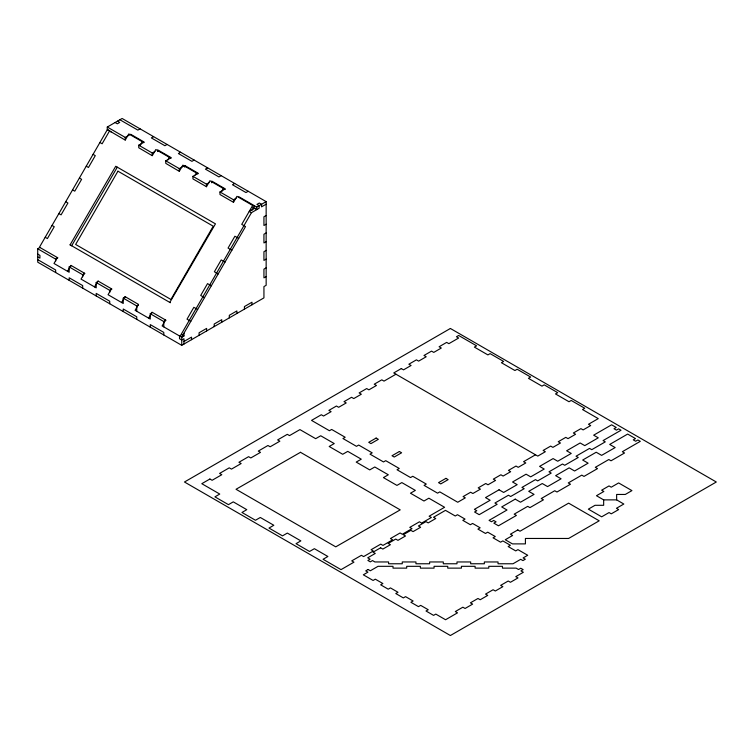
<?xml version="1.0" encoding="UTF-8"?>
<svg xmlns="http://www.w3.org/2000/svg" width="754" height="754" viewBox="0 0 754 754"><rect width="100%" height="100%" fill="white"/><g stroke="black" fill="none" stroke-linecap="round" stroke-linejoin="round"><path stroke-width="1.13" d="M603.662 499.874L603.662 505.303L595.019 505.303L588.365 509.148L601.664 516.82L609.053 512.56L611.268 513.832L618.657 509.572L616.442 508.29L623.822 504.03L616.64 499.874L603.662 499.874L596.471 495.727L603.86 491.467L601.645 490.185L609.025 485.925L611.249 487.197L618.629 482.937L631.927 490.609L625.283 494.454L616.64 494.454L616.64 499.874M57.408 257.576L53.996 263.485L69.17 272.251L69.17 266.925L71.385 265.644M67.511 271.289L70.923 265.38L84.9 273.448L82.686 274.729L69.17 266.925M140.282 145.258L142.317 141.724M84.439 273.184L81.027 279.093L96.201 287.858L96.201 282.533L98.416 281.251M94.542 286.897L97.963 280.988L111.931 289.055L109.716 290.337L96.201 282.533M167.822 159.98L169.358 157.332M111.479 288.791L108.067 294.71L123.241 303.466L123.241 298.141L125.456 296.859M121.582 302.514L124.994 296.595L138.51 304.399L135.098 310.318L150.272 319.074L150.272 313.749L152.487 312.467M195.239 174.928L196.389 172.939M197.953 173.844L182.873 165.135L179.301 171.318L165.776 163.373L165.776 160.809L179.301 168.613L184.73 165.484L198.245 173.288L192.939 176.351L192.939 178.905L206.464 186.709L209.904 180.743L224.994 189.452M148.613 318.122L152.025 312.203L166.003 320.271L163.788 321.553L150.272 313.749M221.704 191.535L223.429 188.547M165.55 320.007L162.129 325.926L181.742 337.245L183.957 335.964L183.957 333.193M211.761 182.798L211.761 181.092L225.286 188.896L219.98 191.959L219.98 194.513L233.495 202.317L236.945 196.351L254.239 206.342L251.94 210.328M252.675 205.437L241.742 224.381L245.521 226.558L181.648 337.189M180.083 336.284L251.44 212.685L259.14 208.236L259.14 205.682L256.925 204.4L259.319 203.014L261.544 204.296L261.544 206.85L266.153 204.193M117.294 167.181L71.658 245.757L70.084 244.852L115.73 166.276L215.456 223.853L169.81 302.42M143.882 142.629L128.802 133.92L125.23 140.103L107.275 129.594L107.275 127.04L122.11 118.472L266.153 201.629L266.153 285.314L263.938 286.586L263.938 297.877L181.742 345.332L37.757 262.203L37.7 248.754L39.915 247.482M107.275 127.04L125.23 137.398L130.659 134.269L144.174 142.072L138.745 145.202L138.745 147.765L152.261 155.71L155.833 149.528L170.922 158.236M140.065 128.84L137.85 130.112L119.895 119.754M153.58 136.644L151.365 137.916L164.881 145.72L167.096 144.448M138.745 145.202L152.261 153.005L154.975 151.441M165.776 160.809L171.215 157.68L157.699 149.876L157.699 151.582M180.611 152.251L178.396 153.533L191.912 161.337L194.136 160.055M207.652 167.859L205.437 169.141L218.952 176.945L221.167 175.663M37.7 248.754L55.645 259.122L57.87 257.84L39.453 247.218L107.407 129.528L109.622 130.8L102.129 143.778L99.914 142.497M192.939 176.351L206.464 184.155L209.112 182.619M234.683 183.467L232.468 184.749L245.983 192.553L248.198 191.271M219.98 191.959L233.495 199.763L236.143 198.227M255.003 208.066L249.225 211.403L251.44 212.685M238.801 196.7L256.746 207.058L266.153 201.629M266.153 215.484L263.938 216.756L263.938 225.484L266.153 224.211M123.241 298.141L136.757 305.945L138.227 305.097M266.153 232.939L263.938 234.221L263.938 242.948L266.153 241.666M266.153 250.394L263.938 251.676L263.938 260.403L266.153 259.122M266.153 267.849L263.938 269.131L263.938 277.858L266.153 276.577M183.957 341.496L191.516 337.132L191.516 339.686M395.954 374.22L384.012 381.119L381.797 379.837L374.238 384.201L376.453 385.483L368.894 389.846L366.68 388.564L359.121 392.928L361.336 394.21L353.777 398.574L351.562 397.292L344.003 401.656L346.218 402.938L338.659 407.301L336.444 406.02L328.876 410.383L331.1 411.665L323.541 416.029L321.317 414.747L311.543 420.393L329.441 430.723L331.656 429.45L345.172 437.254L342.957 438.526L356.472 446.34L358.697 445.058L372.212 452.862L369.997 454.144L383.513 461.948L385.728 460.666L399.243 468.47L397.028 469.751L410.544 477.555L412.758 476.274L426.283 484.077L424.068 485.359L437.584 493.163L439.799 491.881L457.744 502.249L465.303 497.876L463.088 496.603L470.647 492.239L472.862 493.512L480.421 489.148L478.206 487.876L485.764 483.512L487.989 484.784L495.548 480.421L493.323 479.139L500.892 474.775L503.106 476.057L510.665 471.693L508.45 470.411L516.009 466.047L518.224 467.329L525.783 462.965L523.568 461.684L535.51 454.785M117.501 121.14L119.716 122.412L117.322 123.797L115.108 122.516M252.76 207.322L256.746 209.621L256.746 207.058M109.49 131.026L111.064 131.931M93.072 154.344L95.287 155.626L88.454 167.473L86.239 166.191M238.679 238.405L234.899 236.228L228.057 248.075L231.836 250.262M79.396 178.038L81.611 179.32L74.769 191.167L72.554 189.885M225.003 262.109L221.214 259.923L214.372 271.77L218.16 273.956M65.711 201.742L67.926 203.014L61.083 214.862L58.869 213.589M211.318 285.804L207.538 283.617L200.696 295.464L204.475 297.651M52.026 225.437L54.25 226.718L47.408 238.566L45.193 237.284M197.633 309.498L193.853 307.312L187.011 319.168L190.8 321.345M70.084 244.852L170.357 302.74M181.742 334.682L183.957 335.964M37.7 254.079L39.915 255.361L39.915 258.132L37.7 256.85M37.7 259.612L55.645 269.979L55.645 272.533M251.987 304.776L251.987 302.213L244.428 306.576L244.428 309.14M236.869 313.504L236.869 310.94L229.31 315.304L229.31 317.868M233.495 199.763L233.495 202.317M221.751 322.231L221.751 319.677L214.193 324.041L214.193 326.595M206.634 330.959L206.634 328.405L199.075 332.768L199.075 335.323M206.464 184.155L206.464 186.709M184.73 165.484L184.73 167.19M183.957 344.05L183.957 338.725L181.742 340.007L179.518 338.725L179.518 335.964M181.742 337.245L181.742 345.332M179.301 168.613L179.301 171.177M163.788 321.553L163.788 326.878M163.788 334.974L163.788 332.41L150.272 324.606L150.272 327.17M152.261 153.005L152.261 155.569M136.757 305.945L136.757 311.27M136.757 319.357L136.757 316.803L123.241 308.999L123.241 311.553M125.23 137.398L125.23 139.961M109.716 290.337L109.716 292.467M109.716 303.749L109.716 301.195L96.201 293.391L96.201 295.945M82.686 274.729L82.686 276.859M82.686 288.141L82.686 285.587L69.17 277.783L69.17 280.337M55.645 259.122L55.645 261.252M117.944 171.177L75.645 244.456L170.932 299.47L213.231 226.191L117.944 171.177M450.383 328.471L184.466 482.004L450.383 635.528L716.3 482.004L450.383 328.471M209.904 479.016L201.799 483.691L219.753 494.059L214.918 496.848L228.443 504.652L233.269 501.862L246.784 509.666L241.959 512.456L255.474 520.26L260.3 517.47L273.825 525.274L268.989 528.064L282.514 535.868L287.34 533.078L300.855 540.882L296.03 543.672L309.545 551.476L314.371 548.686L327.886 556.49L323.061 559.279L341.015 569.638L353.946 562.173L351.732 560.891L361.402 555.312L363.617 556.584L373.296 551.004L371.081 549.723L380.751 544.134L382.966 545.415L392.646 539.836L390.431 538.554L400.101 532.965L402.316 534.247L411.995 528.658L409.78 527.385L419.45 521.796L421.665 523.078L431.345 517.489L429.13 516.207L444.596 507.282L428.856 498.196L423.984 501.014L410.468 493.21L415.341 490.392L401.825 482.588L396.953 485.406L383.428 477.602L388.31 474.784L374.785 466.98L369.733 469.902L356.218 462.089L361.27 459.177L347.754 451.373L342.702 454.285L329.187 446.481L334.239 443.569L320.723 435.765L315.662 438.677L299.932 429.601L289.517 435.605L287.302 434.332L277.632 439.912L279.847 441.194L270.168 446.783L267.953 445.501L258.283 451.09L260.498 452.362L250.818 457.951L248.603 456.67L238.933 462.259L241.148 463.54L231.469 469.12L229.254 467.838L219.584 473.427L221.799 474.709L212.128 480.289L209.904 479.016M401.298 368.574L393.739 372.938L537.781 456.095L545.34 451.731L543.125 450.458L550.684 446.095L552.899 447.367L560.458 443.003L558.243 441.731L565.802 437.358L568.016 438.639L575.575 434.276L573.36 432.994L580.919 428.63L583.134 429.912L590.693 425.548L588.478 424.266L598.252 418.621L582.522 409.545L584.736 408.263L571.221 400.459L569.006 401.741L555.491 393.937L557.706 392.655L544.19 384.851L541.966 386.133L528.45 378.329L530.665 377.047L517.15 369.243L514.935 370.525L501.419 362.712L503.634 361.439L490.119 353.635L487.904 354.908L474.379 347.104L476.594 345.832L458.649 335.464L456.434 336.746L458.649 338.028L448.875 343.664L446.66 342.391L439.101 346.755L441.316 348.028L433.757 352.401L431.542 351.119L423.984 355.483L426.198 356.765L418.64 361.128L416.425 359.846L408.857 364.21L411.081 365.492L403.522 369.856L401.298 368.574M376.123 438.065L368.734 442.325L370.959 443.606L378.338 439.337L376.123 438.065M399.394 451.495L392.005 455.755L394.219 457.037L401.609 452.777L399.394 451.495M445.925 478.366L438.545 482.626L440.76 483.908L448.14 479.638L445.925 478.366M380.619 547.8L373.06 552.164L375.275 553.445L367.716 557.809L370.11 559.185L367.895 560.467L370.289 561.853L372.504 560.571L374.898 561.956L388.583 561.956L388.583 563.766L402.259 563.766L402.259 561.956L415.944 561.956L415.944 563.766L429.629 563.766L429.629 561.956L443.305 561.956L443.305 563.766L456.99 563.766L456.99 561.956L470.666 561.956L470.666 563.766L484.351 563.766L484.351 561.956L498.036 561.956L498.036 563.766L513.012 563.766L520.712 559.317L522.927 560.599L525.321 559.214L523.106 557.932L527.715 555.274L517.941 549.628L515.727 550.91L508.168 546.546L510.383 545.265L502.824 540.901L500.609 542.183L493.05 537.819L495.265 536.537L487.706 532.173L485.491 533.455L477.932 529.091L480.147 527.809L472.588 523.446L470.373 524.727L462.815 520.354L465.029 519.082L457.471 514.718L455.256 515.99L445.482 510.354L433.531 517.244L435.746 518.526L428.187 522.89L425.972 521.617L418.413 525.981L420.628 527.253L413.069 531.617L410.855 530.345L403.296 534.709L405.511 535.981L397.952 540.345L395.737 539.072L388.178 543.436L390.393 544.718L382.834 549.082L380.619 547.8M499.044 489.798L485.529 497.602L490.138 500.26L474.407 509.346L476.801 510.731L474.586 512.013L479.195 514.671L497.14 504.303L494.926 503.031L508.441 495.227L510.665 496.5L524.181 488.696L521.966 487.423L535.481 479.619L537.696 480.892L551.212 473.088L548.997 471.816L562.512 464.012L564.727 465.284L578.252 457.48L576.037 456.208L589.553 448.394L591.767 449.676L605.283 441.872L603.068 440.59L621.013 430.232L618.619 428.847L616.404 430.129L614.01 428.743L616.225 427.461L611.617 424.804L593.662 435.171L598.28 437.829L584.765 445.633L580.146 442.975L566.631 450.779L571.24 453.437L557.724 461.241L553.116 458.583L539.6 466.387L544.209 469.045L530.693 476.848L526.075 474.191L512.56 481.994L517.169 484.652L503.653 492.456L499.044 489.798M368.122 569.487L365.718 570.872L367.943 572.154L363.324 574.812L373.098 580.457L375.322 579.176L382.881 583.539L380.657 584.821L388.225 589.185L390.44 587.903L397.999 592.267L395.784 593.549L403.343 597.913L405.558 596.64L413.117 601.004L410.902 602.276L418.461 606.64L420.675 605.368L428.234 609.732L426.019 611.004L433.578 615.377L435.793 614.095L445.567 619.741L457.518 612.842L455.303 611.56L462.862 607.196L465.077 608.478L472.635 604.114L470.421 602.832L477.979 598.469L480.194 599.75L487.753 595.387L485.538 594.105L493.097 589.741L495.312 591.013L502.871 586.65L500.656 585.377L508.215 581.014L510.43 582.286L517.989 577.922L515.774 576.65L523.333 572.277L520.939 570.901L523.153 569.619L520.76 568.233L518.545 569.515L516.151 568.13L502.466 568.13L502.466 566.32L488.781 566.32L488.781 568.13L475.105 568.13L475.105 566.32L461.42 566.32L461.42 568.13L447.735 568.13L447.735 566.32L434.059 566.32L434.059 568.13L420.374 568.13L420.374 566.32L406.698 566.32L406.698 568.13L393.013 568.13L393.013 566.32L378.037 566.32L370.337 570.769L368.122 569.487M515.218 499.139L501.702 506.942L507.008 510.006L489.063 520.364L491.457 521.749L493.672 520.467L496.066 521.853L493.851 523.135L498.46 525.792L516.405 515.434L514.19 514.153L527.715 506.349L529.93 507.631L543.446 499.827L541.231 498.545L554.746 490.741L556.961 492.023L570.476 484.209L568.262 482.937L581.777 475.133L584.001 476.405L597.517 468.602L595.302 467.329L608.817 459.525L611.032 460.798L624.548 452.994L622.333 451.721L640.287 441.354L637.884 439.968L635.669 441.25L633.275 439.865L635.49 438.592L627.667 434.068L609.713 444.436L615.151 447.565L601.626 455.369L596.197 452.24L582.682 460.044L588.111 463.173L574.595 470.986L569.166 467.848L555.641 475.651L561.08 478.79L547.564 486.594L542.258 483.531L528.733 491.335L534.039 494.398L520.524 502.202L515.218 499.139M517.8 529.93L510.42 534.2L512.635 535.472L505.246 539.741L512.428 543.888L525.415 543.888L525.415 538.46L568.62 538.46L599.194 520.807L568.62 503.154L520.015 531.212L517.8 529.93M300.488 452.306L236.03 489.28L335.747 546.848L400.214 509.874L300.488 452.306"/></g></svg>
